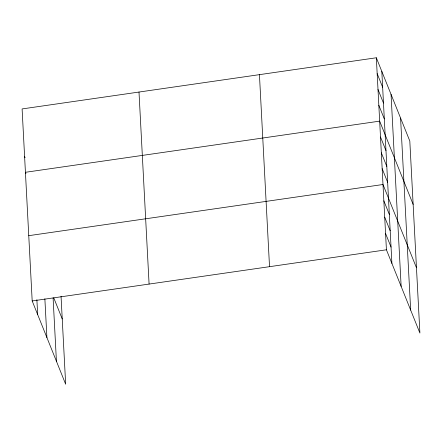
<?xml version="1.0" encoding="UTF-8"?>
<svg xmlns="http://www.w3.org/2000/svg" width="442" height="442" viewBox="0 0 442 442"><rect width="100%" height="100%" fill="white"/><g stroke="black" fill="none" stroke-linecap="round" stroke-linejoin="round"><path stroke-width="0.66" d="M376.335 57.769L386.424 249.796L419.9 333.069L409.811 141.042L376.335 57.769L22.1 108.931L32.189 300.958L65.665 384.231L61.04 296.212M28.758 235.669L382.993 184.507L416.469 267.78M32.189 300.958L386.424 249.796M377.17 73.61L382.645 87.24M377.998 89.45L383.479 103.08M378.833 105.295L384.308 118.92M413.143 204.408L379.667 121.136L25.432 172.297L25.929 173.54M380.496 136.981L385.976 150.606M381.33 152.822L386.805 166.452M382.164 168.662L387.64 182.292M383.849 200.828L389.33 214.458M384.711 217.149L390.187 230.779M385.568 233.475L391.043 247.1M24.597 156.457L25.095 157.695M53.764 297.875L62.234 318.942M400.574 118.058L410.662 310.085M391.054 94.378L401.143 286.405M381.816 71.394L391.905 263.421M259.437 74.654L269.526 266.681M138.998 92.046L149.087 284.073M53.101 298.002L56.427 361.247M44.869 298.803L46.907 337.566M36.879 299.626L37.669 314.588"/></g></svg>
